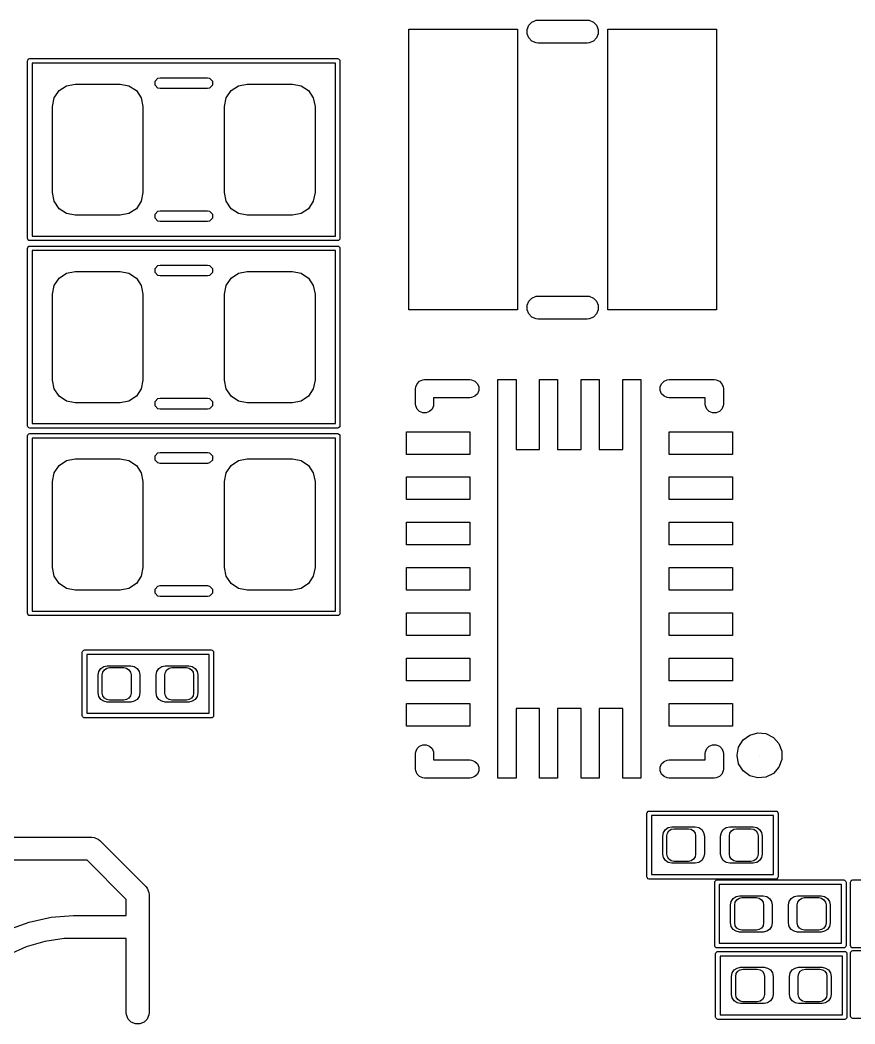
# Model space of a CAD drawing. Extents: x 76 to 193, y -170 to -23.
# Drawn here: x 143.69 to 152.91, y -117.07 to -105.98 of the extents above; entities that cross this region are included whole.
import ezdxf

# ---------------------------------------------------------------- set-up
doc = ezdxf.new("R2010")
doc.units = 0
doc.layers.add('BLACK', color=7, linetype='CONTINUOUS')

msp = doc.modelspace()

# ---------------------------------------------------------------- linework, layer by layer
at = {"layer": 'BLACK', "linetype": 'Continuous'}
for p, q in [((147.9795, -109.18557), (147.9795, -106.08557)), ((147.9795, -106.08557), (149.1795, -106.08557)), ((147.9795, -109.18557), (147.9795, -106.08557)), ((147.9795, -106.08557), (149.1795, -106.08557)), ((149.1795, -106.08557), (149.1795, -109.18557)), ((149.1795, -106.08557), (149.1795, -109.18557)), ((149.28594, -106.086794), (149.304903, -106.041013)), ((149.28594, -106.136346), (149.28594, -106.086794)), ((149.304903, -106.041013), (149.339943, -106.005973)), ((149.339943, -106.005973), (149.385724, -105.98701)), ((149.385724, -105.98701), (149.4105, -105.98457)), ((149.4105, -105.98457), (149.9485, -105.98457)), ((149.9485, -105.98457), (149.973276, -105.98701)), ((149.973276, -105.98701), (150.019057, -106.005973)), ((150.019057, -106.005973), (150.054097, -106.041013)), ((150.054097, -106.041013), (150.07306, -106.086794)), ((150.07306, -106.086794), (150.07306, -106.136346)), ((150.1795, -109.18557), (150.1795, -106.08557)), ((150.1795, -106.08557), (151.3795, -106.08557)), ((150.1795, -109.18557), (150.1795, -106.08557)), ((150.1795, -106.08557), (151.3795, -106.08557)), ((151.3795, -106.08557), (151.3795, -109.18557)), ((151.3795, -106.08557), (151.3795, -109.18557)), ((149.304903, -106.182127), (149.28594, -106.136346)), ((149.339943, -106.217167), (149.304903, -106.182127)), ((150.054097, -106.182127), (150.019057, -106.217167)), ((150.07306, -106.136346), (150.054097, -106.182127)), ((149.385724, -106.23613), (149.339943, -106.217167)), ((149.4105, -106.23857), (149.385724, -106.23613)), ((149.9485, -106.23857), (149.4105, -106.23857)), ((149.973276, -106.23613), (149.9485, -106.23857)), ((150.019057, -106.217167), (149.973276, -106.23613)), ((143.7695, -106.43557), (143.771403, -106.426003)), ((143.771403, -106.426003), (143.784933, -106.412473)), ((143.784933, -106.412473), (143.7945, -106.41057)), ((143.7945, -106.41057), (147.1945, -106.41057)), ((147.1945, -106.41057), (147.204067, -106.412473)), ((147.204067, -106.412473), (147.217597, -106.426003)), ((147.217597, -106.426003), (147.2195, -106.43557)), ((143.7695, -108.39557), (143.7695, -106.43557)), ((143.8195, -106.46057), (143.8195, -108.37057)), ((147.1695, -106.46057), (143.8195, -106.46057)), ((147.1695, -108.37057), (147.1695, -106.46057)), ((147.2195, -106.43557), (147.2195, -108.39557)), ((145.177815, -106.657609), (145.210287, -106.625137)), ((145.210287, -106.625137), (145.233248, -106.62057)), ((145.233248, -106.62057), (145.755752, -106.62057)), ((145.755752, -106.62057), (145.778713, -106.625137)), ((145.778713, -106.625137), (145.811185, -106.657609)), ((144.117723, -106.763793), (144.198829, -106.7096)), ((144.117723, -106.763793), (144.198829, -106.7096)), ((144.198829, -106.7096), (144.2945, -106.69057)), ((144.198829, -106.7096), (144.2945, -106.69057)), ((144.2945, -106.69057), (144.7945, -106.69057)), ((144.2945, -106.69057), (144.7945, -106.69057)), ((144.7945, -106.69057), (144.890171, -106.7096)), ((144.7945, -106.69057), (144.890171, -106.7096)), ((144.890171, -106.7096), (144.971277, -106.763793)), ((144.890171, -106.7096), (144.971277, -106.763793)), ((145.177815, -106.703531), (145.177815, -106.657609)), ((145.210287, -106.736003), (145.177815, -106.703531)), ((145.233248, -106.74057), (145.210287, -106.736003)), ((145.755752, -106.74057), (145.233248, -106.74057)), ((145.778713, -106.736003), (145.755752, -106.74057)), ((145.811185, -106.703531), (145.778713, -106.736003)), ((145.811185, -106.657609), (145.811185, -106.703531)), ((146.017723, -106.763793), (146.098829, -106.7096)), ((146.017723, -106.763793), (146.098829, -106.7096)), ((146.098829, -106.7096), (146.1945, -106.69057)), ((146.098829, -106.7096), (146.1945, -106.69057)), ((146.1945, -106.69057), (146.6945, -106.69057)), ((146.1945, -106.69057), (146.6945, -106.69057)), ((146.6945, -106.69057), (146.790171, -106.7096)), ((146.6945, -106.69057), (146.790171, -106.7096)), ((146.790171, -106.7096), (146.871277, -106.763793)), ((146.790171, -106.7096), (146.871277, -106.763793)), ((144.0445, -106.94057), (144.06353, -106.844899)), ((144.0445, -106.94057), (144.06353, -106.844899)), ((144.06353, -106.844899), (144.117723, -106.763793)), ((144.06353, -106.844899), (144.117723, -106.763793)), ((144.971277, -106.763793), (145.02547, -106.844899)), ((144.971277, -106.763793), (145.02547, -106.844899)), ((145.02547, -106.844899), (145.0445, -106.94057)), ((145.02547, -106.844899), (145.0445, -106.94057)), ((145.9445, -106.94057), (145.96353, -106.844899)), ((145.9445, -106.94057), (145.96353, -106.844899)), ((145.96353, -106.844899), (146.017723, -106.763793)), ((145.96353, -106.844899), (146.017723, -106.763793)), ((146.871277, -106.763793), (146.92547, -106.844899)), ((146.871277, -106.763793), (146.92547, -106.844899)), ((146.92547, -106.844899), (146.9445, -106.94057)), ((146.92547, -106.844899), (146.9445, -106.94057)), ((144.0445, -107.89057), (144.0445, -106.94057)), ((144.0445, -107.89057), (144.0445, -106.94057)), ((145.0445, -106.94057), (145.0445, -107.89057)), ((145.0445, -106.94057), (145.0445, -107.89057)), ((145.9445, -107.89057), (145.9445, -106.94057)), ((145.9445, -107.89057), (145.9445, -106.94057)), ((146.9445, -106.94057), (146.9445, -107.89057)), ((146.9445, -106.94057), (146.9445, -107.89057)), ((144.06353, -107.986241), (144.0445, -107.89057)), ((144.06353, -107.986241), (144.0445, -107.89057)), ((145.0445, -107.89057), (145.02547, -107.986241)), ((145.0445, -107.89057), (145.02547, -107.986241)), ((145.96353, -107.986241), (145.9445, -107.89057)), ((145.96353, -107.986241), (145.9445, -107.89057)), ((146.9445, -107.89057), (146.92547, -107.986241)), ((146.9445, -107.89057), (146.92547, -107.986241)), ((144.117723, -108.067347), (144.06353, -107.986241)), ((144.117723, -108.067347), (144.06353, -107.986241)), ((144.198829, -108.12154), (144.117723, -108.067347)), ((144.198829, -108.12154), (144.117723, -108.067347)), ((144.971277, -108.067347), (144.890171, -108.12154)), ((144.971277, -108.067347), (144.890171, -108.12154)), ((145.02547, -107.986241), (144.971277, -108.067347)), ((145.02547, -107.986241), (144.971277, -108.067347)), ((146.017723, -108.067347), (145.96353, -107.986241)), ((146.017723, -108.067347), (145.96353, -107.986241)), ((146.098829, -108.12154), (146.017723, -108.067347)), ((146.098829, -108.12154), (146.017723, -108.067347)), ((146.871277, -108.067347), (146.790171, -108.12154)), ((146.871277, -108.067347), (146.790171, -108.12154)), ((146.92547, -107.986241), (146.871277, -108.067347)), ((146.92547, -107.986241), (146.871277, -108.067347)), ((144.2945, -108.14057), (144.198829, -108.12154)), ((144.2945, -108.14057), (144.198829, -108.12154)), ((144.7945, -108.14057), (144.2945, -108.14057)), ((144.7945, -108.14057), (144.2945, -108.14057)), ((144.890171, -108.12154), (144.7945, -108.14057)), ((144.890171, -108.12154), (144.7945, -108.14057)), ((145.177815, -108.127609), (145.210287, -108.095137)), ((145.177815, -108.173531), (145.177815, -108.127609)), ((145.210287, -108.206003), (145.177815, -108.173531)), ((145.210287, -108.095137), (145.233248, -108.09057)), ((145.233248, -108.09057), (145.755752, -108.09057)), ((145.755752, -108.09057), (145.778713, -108.095137)), ((145.778713, -108.095137), (145.811185, -108.127609)), ((145.811185, -108.173531), (145.778713, -108.206003)), ((145.811185, -108.127609), (145.811185, -108.173531)), ((146.1945, -108.14057), (146.098829, -108.12154)), ((146.1945, -108.14057), (146.098829, -108.12154)), ((146.6945, -108.14057), (146.1945, -108.14057)), ((146.6945, -108.14057), (146.1945, -108.14057)), ((146.790171, -108.12154), (146.6945, -108.14057)), ((146.790171, -108.12154), (146.6945, -108.14057)), ((145.233248, -108.21057), (145.210287, -108.206003)), ((145.755752, -108.21057), (145.233248, -108.21057)), ((145.778713, -108.206003), (145.755752, -108.21057)), ((143.771403, -108.405137), (143.7695, -108.39557)), ((143.784933, -108.418667), (143.771403, -108.405137)), ((143.7945, -108.42057), (143.784933, -108.418667)), ((147.1945, -108.42057), (143.7945, -108.42057)), ((143.8195, -108.37057), (147.1695, -108.37057)), ((147.204067, -108.418667), (147.1945, -108.42057)), ((147.217597, -108.405137), (147.204067, -108.418667)), ((147.2195, -108.39557), (147.217597, -108.405137)), ((143.7695, -108.50557), (143.771403, -108.496003)), ((143.7695, -110.46557), (143.7695, -108.50557)), ((143.771403, -108.496003), (143.784933, -108.482473)), ((143.784933, -108.482473), (143.7945, -108.48057)), ((143.7945, -108.48057), (147.1945, -108.48057)), ((143.8195, -108.53057), (143.8195, -110.44057)), ((147.1695, -108.53057), (143.8195, -108.53057)), ((147.1695, -110.44057), (147.1695, -108.53057)), ((147.1945, -108.48057), (147.204067, -108.482473)), ((147.204067, -108.482473), (147.217597, -108.496003)), ((147.217597, -108.496003), (147.2195, -108.50557)), ((147.2195, -108.50557), (147.2195, -110.46557)), ((145.177815, -108.727609), (145.210287, -108.695137)), ((145.177815, -108.773531), (145.177815, -108.727609)), ((145.210287, -108.695137), (145.233248, -108.69057)), ((145.233248, -108.69057), (145.755752, -108.69057)), ((145.755752, -108.69057), (145.778713, -108.695137)), ((145.778713, -108.695137), (145.811185, -108.727609)), ((145.811185, -108.727609), (145.811185, -108.773531)), ((144.06353, -108.914899), (144.117723, -108.833793)), ((144.06353, -108.914899), (144.117723, -108.833793)), ((144.117723, -108.833793), (144.198829, -108.7796)), ((144.117723, -108.833793), (144.198829, -108.7796)), ((144.198829, -108.7796), (144.2945, -108.76057)), ((144.198829, -108.7796), (144.2945, -108.76057)), ((144.2945, -108.76057), (144.7945, -108.76057)), ((144.2945, -108.76057), (144.7945, -108.76057)), ((144.7945, -108.76057), (144.890171, -108.7796)), ((144.7945, -108.76057), (144.890171, -108.7796)), ((144.890171, -108.7796), (144.971277, -108.833793)), ((144.890171, -108.7796), (144.971277, -108.833793)), ((144.971277, -108.833793), (145.02547, -108.914899)), ((144.971277, -108.833793), (145.02547, -108.914899)), ((145.210287, -108.806003), (145.177815, -108.773531)), ((145.233248, -108.81057), (145.210287, -108.806003)), ((145.755752, -108.81057), (145.233248, -108.81057)), ((145.778713, -108.806003), (145.755752, -108.81057)), ((145.811185, -108.773531), (145.778713, -108.806003)), ((145.96353, -108.914899), (146.017723, -108.833793)), ((145.96353, -108.914899), (146.017723, -108.833793)), ((146.017723, -108.833793), (146.098829, -108.7796)), ((146.017723, -108.833793), (146.098829, -108.7796)), ((146.098829, -108.7796), (146.1945, -108.76057)), ((146.098829, -108.7796), (146.1945, -108.76057)), ((146.1945, -108.76057), (146.6945, -108.76057)), ((146.1945, -108.76057), (146.6945, -108.76057)), ((146.6945, -108.76057), (146.790171, -108.7796)), ((146.6945, -108.76057), (146.790171, -108.7796)), ((146.790171, -108.7796), (146.871277, -108.833793)), ((146.790171, -108.7796), (146.871277, -108.833793)), ((146.871277, -108.833793), (146.92547, -108.914899)), ((146.871277, -108.833793), (146.92547, -108.914899)), ((144.0445, -109.01057), (144.06353, -108.914899)), ((144.0445, -109.01057), (144.06353, -108.914899)), ((145.02547, -108.914899), (145.0445, -109.01057)), ((145.02547, -108.914899), (145.0445, -109.01057)), ((145.9445, -109.01057), (145.96353, -108.914899)), ((145.9445, -109.01057), (145.96353, -108.914899)), ((146.92547, -108.914899), (146.9445, -109.01057)), ((146.92547, -108.914899), (146.9445, -109.01057)), ((144.0445, -109.96057), (144.0445, -109.01057)), ((144.0445, -109.96057), (144.0445, -109.01057)), ((145.0445, -109.01057), (145.0445, -109.96057)), ((145.0445, -109.01057), (145.0445, -109.96057)), ((145.9445, -109.96057), (145.9445, -109.01057)), ((145.9445, -109.96057), (145.9445, -109.01057)), ((146.9445, -109.01057), (146.9445, -109.96057)), ((146.9445, -109.01057), (146.9445, -109.96057)), ((149.304903, -109.089013), (149.339943, -109.053973)), ((149.339943, -109.053973), (149.385724, -109.03501)), ((149.385724, -109.03501), (149.4105, -109.03257)), ((149.4105, -109.03257), (149.9485, -109.03257)), ((149.9485, -109.03257), (149.973276, -109.03501)), ((149.973276, -109.03501), (150.019057, -109.053973)), ((150.019057, -109.053973), (150.054097, -109.089013)), ((149.1795, -109.18557), (147.9795, -109.18557)), ((149.1795, -109.18557), (147.9795, -109.18557)), ((149.28594, -109.134794), (149.304903, -109.089013)), ((149.28594, -109.184346), (149.28594, -109.134794)), ((149.304903, -109.230127), (149.28594, -109.184346)), ((150.054097, -109.089013), (150.07306, -109.134794)), ((150.07306, -109.184346), (150.054097, -109.230127)), ((150.07306, -109.134794), (150.07306, -109.184346)), ((151.3795, -109.18557), (150.1795, -109.18557)), ((151.3795, -109.18557), (150.1795, -109.18557)), ((149.339943, -109.265167), (149.304903, -109.230127)), ((149.385724, -109.28413), (149.339943, -109.265167)), ((149.4105, -109.28657), (149.385724, -109.28413)), ((149.9485, -109.28657), (149.4105, -109.28657)), ((149.973276, -109.28413), (149.9485, -109.28657)), ((150.019057, -109.265167), (149.973276, -109.28413)), ((150.054097, -109.230127), (150.019057, -109.265167)), ((144.06353, -110.056241), (144.0445, -109.96057)), ((144.06353, -110.056241), (144.0445, -109.96057)), ((145.0445, -109.96057), (145.02547, -110.056241)), ((145.0445, -109.96057), (145.02547, -110.056241)), ((145.96353, -110.056241), (145.9445, -109.96057)), ((145.96353, -110.056241), (145.9445, -109.96057)), ((146.9445, -109.96057), (146.92547, -110.056241)), ((146.9445, -109.96057), (146.92547, -110.056241)), ((148.071353, -110.000013), (148.098943, -109.972423)), ((148.098943, -109.972423), (148.134991, -109.957491)), ((148.134991, -109.957491), (148.1545, -109.95557)), ((148.1545, -109.95557), (148.6545, -109.95557)), ((148.6545, -109.95557), (148.674009, -109.957491)), ((148.674009, -109.957491), (148.710057, -109.972423)), ((148.710057, -109.972423), (148.737647, -110.000013)), ((148.9645, -114.35557), (148.9645, -109.95557)), ((148.9645, -109.95557), (149.1645, -109.95557)), ((148.9645, -114.35557), (148.9645, -109.95557)), ((148.9645, -109.95557), (149.1645, -109.95557)), ((149.1645, -109.95557), (149.1645, -110.72557)), ((149.1645, -109.95557), (149.1645, -110.72557)), ((149.4245, -110.72557), (149.4245, -109.95557)), ((149.4245, -109.95557), (149.6245, -109.95557)), ((149.4245, -110.72557), (149.4245, -109.95557)), ((149.4245, -109.95557), (149.6245, -109.95557)), ((149.6245, -109.95557), (149.6245, -110.72557)), ((149.6245, -109.95557), (149.6245, -110.72557)), ((149.8845, -110.72557), (149.8845, -109.95557)), ((149.8845, -109.95557), (150.0845, -109.95557)), ((149.8845, -110.72557), (149.8845, -109.95557)), ((149.8845, -109.95557), (150.0845, -109.95557)), ((150.0845, -109.95557), (150.0845, -110.72557)), ((150.0845, -109.95557), (150.0845, -110.72557)), ((150.3445, -110.72557), (150.3445, -109.95557)), ((150.3445, -109.95557), (150.5445, -109.95557)), ((150.3445, -110.72557), (150.3445, -109.95557)), ((150.3445, -109.95557), (150.5445, -109.95557)), ((150.5445, -109.95557), (150.5445, -114.35557)), ((150.5445, -109.95557), (150.5445, -114.35557)), ((150.771353, -110.000013), (150.798943, -109.972423)), ((150.798943, -109.972423), (150.834991, -109.957491)), ((150.834991, -109.957491), (150.8545, -109.95557)), ((150.8545, -109.95557), (151.3545, -109.95557)), ((151.3545, -109.95557), (151.374009, -109.957491)), ((151.374009, -109.957491), (151.410057, -109.972423)), ((151.410057, -109.972423), (151.437647, -110.000013)), ((144.117723, -110.137347), (144.06353, -110.056241)), ((144.117723, -110.137347), (144.06353, -110.056241)), ((145.02547, -110.056241), (144.971277, -110.137347)), ((145.02547, -110.056241), (144.971277, -110.137347)), ((146.017723, -110.137347), (145.96353, -110.056241)), ((146.017723, -110.137347), (145.96353, -110.056241)), ((146.92547, -110.056241), (146.871277, -110.137347)), ((146.92547, -110.056241), (146.871277, -110.137347)), ((148.0545, -110.05557), (148.056421, -110.036061)), ((148.0545, -110.22557), (148.0545, -110.05557)), ((148.056421, -110.036061), (148.071353, -110.000013)), ((148.737647, -110.000013), (148.752579, -110.036061)), ((148.752579, -110.075079), (148.737647, -110.111127)), ((148.752579, -110.036061), (148.752579, -110.075079)), ((150.756421, -110.036061), (150.771353, -110.000013)), ((150.756421, -110.075079), (150.756421, -110.036061)), ((150.771353, -110.111127), (150.756421, -110.075079)), ((151.437647, -110.000013), (151.452579, -110.036061)), ((151.452579, -110.036061), (151.4545, -110.05557)), ((151.4545, -110.05557), (151.4545, -110.22557)), ((144.198829, -110.19154), (144.117723, -110.137347)), ((144.198829, -110.19154), (144.117723, -110.137347)), ((144.2945, -110.21057), (144.198829, -110.19154)), ((144.2945, -110.21057), (144.198829, -110.19154)), ((144.890171, -110.19154), (144.7945, -110.21057)), ((144.890171, -110.19154), (144.7945, -110.21057)), ((144.971277, -110.137347), (144.890171, -110.19154)), ((144.971277, -110.137347), (144.890171, -110.19154)), ((145.177815, -110.197609), (145.210287, -110.165137)), ((145.210287, -110.165137), (145.233248, -110.16057)), ((145.233248, -110.16057), (145.755752, -110.16057)), ((145.755752, -110.16057), (145.778713, -110.165137)), ((145.778713, -110.165137), (145.811185, -110.197609)), ((146.098829, -110.19154), (146.017723, -110.137347)), ((146.098829, -110.19154), (146.017723, -110.137347)), ((146.1945, -110.21057), (146.098829, -110.19154)), ((146.1945, -110.21057), (146.098829, -110.19154)), ((146.790171, -110.19154), (146.6945, -110.21057)), ((146.790171, -110.19154), (146.6945, -110.21057)), ((146.871277, -110.137347), (146.790171, -110.19154)), ((146.871277, -110.137347), (146.790171, -110.19154)), ((148.6545, -110.15557), (148.2545, -110.15557)), ((148.2545, -110.15557), (148.2545, -110.22557)), ((148.674009, -110.153649), (148.6545, -110.15557)), ((148.710057, -110.138717), (148.674009, -110.153649)), ((148.737647, -110.111127), (148.710057, -110.138717)), ((150.798943, -110.138717), (150.771353, -110.111127)), ((150.834991, -110.153649), (150.798943, -110.138717)), ((150.8545, -110.15557), (150.834991, -110.153649)), ((151.2545, -110.15557), (150.8545, -110.15557)), ((151.2545, -110.22557), (151.2545, -110.15557)), ((144.7945, -110.21057), (144.2945, -110.21057)), ((144.7945, -110.21057), (144.2945, -110.21057)), ((145.177815, -110.243531), (145.177815, -110.197609)), ((145.210287, -110.276003), (145.177815, -110.243531)), ((145.233248, -110.28057), (145.210287, -110.276003)), ((145.755752, -110.28057), (145.233248, -110.28057)), ((145.778713, -110.276003), (145.755752, -110.28057)), ((145.811185, -110.243531), (145.778713, -110.276003)), ((145.811185, -110.197609), (145.811185, -110.243531)), ((146.6945, -110.21057), (146.1945, -110.21057)), ((146.6945, -110.21057), (146.1945, -110.21057)), ((148.056421, -110.245079), (148.0545, -110.22557)), ((148.071353, -110.281127), (148.056421, -110.245079)), ((148.098943, -110.308717), (148.071353, -110.281127)), ((148.237647, -110.281127), (148.210057, -110.308717)), ((148.252579, -110.245079), (148.237647, -110.281127)), ((148.2545, -110.22557), (148.252579, -110.245079)), ((151.256421, -110.245079), (151.2545, -110.22557)), ((151.271353, -110.281127), (151.256421, -110.245079)), ((151.298943, -110.308717), (151.271353, -110.281127)), ((151.437647, -110.281127), (151.410057, -110.308717)), ((151.452579, -110.245079), (151.437647, -110.281127)), ((151.4545, -110.22557), (151.452579, -110.245079)), ((148.134991, -110.323649), (148.098943, -110.308717)), ((148.174009, -110.323649), (148.134991, -110.323649)), ((148.210057, -110.308717), (148.174009, -110.323649)), ((151.334991, -110.323649), (151.298943, -110.308717)), ((151.374009, -110.323649), (151.334991, -110.323649)), ((151.410057, -110.308717), (151.374009, -110.323649)), ((143.771403, -110.475137), (143.7695, -110.46557)), ((143.784933, -110.488667), (143.771403, -110.475137)), ((143.7945, -110.49057), (143.784933, -110.488667)), ((147.1945, -110.49057), (143.7945, -110.49057)), ((143.8195, -110.44057), (147.1695, -110.44057)), ((147.204067, -110.488667), (147.1945, -110.49057)), ((147.217597, -110.475137), (147.204067, -110.488667)), ((147.2195, -110.46557), (147.217597, -110.475137)), ((143.7695, -110.57557), (143.771403, -110.566003)), ((143.7695, -112.53557), (143.7695, -110.57557)), ((143.771403, -110.566003), (143.784933, -110.552473)), ((143.784933, -110.552473), (143.7945, -110.55057)), ((143.7945, -110.55057), (147.1945, -110.55057)), ((143.8195, -110.60057), (143.8195, -112.51057)), ((147.1695, -110.60057), (143.8195, -110.60057)), ((147.1695, -112.51057), (147.1695, -110.60057)), ((147.1945, -110.55057), (147.204067, -110.552473)), ((147.204067, -110.552473), (147.217597, -110.566003)), ((147.217597, -110.566003), (147.2195, -110.57557)), ((147.2195, -110.57557), (147.2195, -112.53557)), ((147.9545, -110.78057), (147.9545, -110.53057)), ((147.9545, -110.53057), (148.6545, -110.53057)), ((147.9545, -110.78057), (147.9545, -110.53057)), ((147.9545, -110.53057), (148.6545, -110.53057)), ((148.6545, -110.53057), (148.6545, -110.78057)), ((148.6545, -110.53057), (148.6545, -110.78057)), ((150.8545, -110.78057), (150.8545, -110.53057)), ((150.8545, -110.53057), (151.5545, -110.53057)), ((150.8545, -110.78057), (150.8545, -110.53057)), ((150.8545, -110.53057), (151.5545, -110.53057)), ((151.5545, -110.53057), (151.5545, -110.78057)), ((151.5545, -110.53057), (151.5545, -110.78057)), ((149.1645, -110.72557), (149.4245, -110.72557)), ((149.1645, -110.72557), (149.4245, -110.72557)), ((149.6245, -110.72557), (149.8845, -110.72557)), ((149.6245, -110.72557), (149.8845, -110.72557)), ((150.0845, -110.72557), (150.3445, -110.72557)), ((150.0845, -110.72557), (150.3445, -110.72557)), ((144.117723, -110.903793), (144.198829, -110.8496)), ((144.117723, -110.903793), (144.198829, -110.8496)), ((144.198829, -110.8496), (144.2945, -110.83057)), ((144.198829, -110.8496), (144.2945, -110.83057)), ((144.2945, -110.83057), (144.7945, -110.83057)), ((144.2945, -110.83057), (144.7945, -110.83057)), ((144.7945, -110.83057), (144.890171, -110.8496)), ((144.7945, -110.83057), (144.890171, -110.8496)), ((144.890171, -110.8496), (144.971277, -110.903793)), ((144.890171, -110.8496), (144.971277, -110.903793)), ((145.177815, -110.797609), (145.210287, -110.765137)), ((145.177815, -110.843531), (145.177815, -110.797609)), ((145.210287, -110.876003), (145.177815, -110.843531)), ((145.210287, -110.765137), (145.233248, -110.76057)), ((145.233248, -110.76057), (145.755752, -110.76057)), ((145.755752, -110.76057), (145.778713, -110.765137)), ((145.778713, -110.765137), (145.811185, -110.797609)), ((145.811185, -110.843531), (145.778713, -110.876003)), ((145.811185, -110.797609), (145.811185, -110.843531)), ((146.017723, -110.903793), (146.098829, -110.8496)), ((146.017723, -110.903793), (146.098829, -110.8496)), ((146.098829, -110.8496), (146.1945, -110.83057)), ((146.098829, -110.8496), (146.1945, -110.83057)), ((146.1945, -110.83057), (146.6945, -110.83057)), ((146.1945, -110.83057), (146.6945, -110.83057)), ((146.6945, -110.83057), (146.790171, -110.8496)), ((146.6945, -110.83057), (146.790171, -110.8496)), ((146.790171, -110.8496), (146.871277, -110.903793)), ((146.790171, -110.8496), (146.871277, -110.903793)), ((148.6545, -110.78057), (147.9545, -110.78057)), ((148.6545, -110.78057), (147.9545, -110.78057)), ((151.5545, -110.78057), (150.8545, -110.78057)), ((151.5545, -110.78057), (150.8545, -110.78057)), ((144.06353, -110.984899), (144.117723, -110.903793)), ((144.06353, -110.984899), (144.117723, -110.903793)), ((144.971277, -110.903793), (145.02547, -110.984899)), ((144.971277, -110.903793), (145.02547, -110.984899)), ((145.233248, -110.88057), (145.210287, -110.876003)), ((145.755752, -110.88057), (145.233248, -110.88057)), ((145.778713, -110.876003), (145.755752, -110.88057)), ((145.96353, -110.984899), (146.017723, -110.903793)), ((145.96353, -110.984899), (146.017723, -110.903793)), ((146.871277, -110.903793), (146.92547, -110.984899)), ((146.871277, -110.903793), (146.92547, -110.984899)), ((144.0445, -111.08057), (144.06353, -110.984899)), ((144.0445, -111.08057), (144.06353, -110.984899)), ((144.0445, -112.03057), (144.0445, -111.08057)), ((144.0445, -112.03057), (144.0445, -111.08057)), ((145.02547, -110.984899), (145.0445, -111.08057)), ((145.02547, -110.984899), (145.0445, -111.08057)), ((145.0445, -111.08057), (145.0445, -112.03057)), ((145.0445, -111.08057), (145.0445, -112.03057)), ((145.9445, -111.08057), (145.96353, -110.984899)), ((145.9445, -111.08057), (145.96353, -110.984899)), ((145.9445, -112.03057), (145.9445, -111.08057)), ((145.9445, -112.03057), (145.9445, -111.08057)), ((146.92547, -110.984899), (146.9445, -111.08057)), ((146.92547, -110.984899), (146.9445, -111.08057)), ((146.9445, -111.08057), (146.9445, -112.03057)), ((146.9445, -111.08057), (146.9445, -112.03057)), ((147.9545, -111.28057), (147.9545, -111.03057)), ((147.9545, -111.03057), (148.6545, -111.03057)), ((147.9545, -111.28057), (147.9545, -111.03057)), ((147.9545, -111.03057), (148.6545, -111.03057)), ((148.6545, -111.03057), (148.6545, -111.28057)), ((148.6545, -111.03057), (148.6545, -111.28057)), ((150.8545, -111.28057), (150.8545, -111.03057)), ((150.8545, -111.03057), (151.5545, -111.03057)), ((150.8545, -111.28057), (150.8545, -111.03057)), ((150.8545, -111.03057), (151.5545, -111.03057)), ((151.5545, -111.03057), (151.5545, -111.28057)), ((151.5545, -111.03057), (151.5545, -111.28057)), ((148.6545, -111.28057), (147.9545, -111.28057)), ((148.6545, -111.28057), (147.9545, -111.28057)), ((151.5545, -111.28057), (150.8545, -111.28057)), ((151.5545, -111.28057), (150.8545, -111.28057)), ((147.9545, -111.78057), (147.9545, -111.53057)), ((147.9545, -111.53057), (148.6545, -111.53057)), ((147.9545, -111.78057), (147.9545, -111.53057)), ((147.9545, -111.53057), (148.6545, -111.53057)), ((148.6545, -111.53057), (148.6545, -111.78057)), ((148.6545, -111.53057), (148.6545, -111.78057)), ((150.8545, -111.78057), (150.8545, -111.53057)), ((150.8545, -111.53057), (151.5545, -111.53057)), ((150.8545, -111.78057), (150.8545, -111.53057)), ((150.8545, -111.53057), (151.5545, -111.53057)), ((151.5545, -111.53057), (151.5545, -111.78057)), ((151.5545, -111.53057), (151.5545, -111.78057)), ((148.6545, -111.78057), (147.9545, -111.78057)), ((148.6545, -111.78057), (147.9545, -111.78057)), ((151.5545, -111.78057), (150.8545, -111.78057)), ((151.5545, -111.78057), (150.8545, -111.78057)), ((144.06353, -112.126241), (144.0445, -112.03057)), ((144.06353, -112.126241), (144.0445, -112.03057)), ((145.0445, -112.03057), (145.02547, -112.126241)), ((145.0445, -112.03057), (145.02547, -112.126241)), ((145.96353, -112.126241), (145.9445, -112.03057)), ((145.96353, -112.126241), (145.9445, -112.03057)), ((146.9445, -112.03057), (146.92547, -112.126241)), ((146.9445, -112.03057), (146.92547, -112.126241)), ((147.9545, -112.28057), (147.9545, -112.03057)), ((147.9545, -112.03057), (148.6545, -112.03057)), ((147.9545, -112.28057), (147.9545, -112.03057)), ((147.9545, -112.03057), (148.6545, -112.03057)), ((148.6545, -112.03057), (148.6545, -112.28057)), ((148.6545, -112.03057), (148.6545, -112.28057)), ((150.8545, -112.28057), (150.8545, -112.03057)), ((150.8545, -112.03057), (151.5545, -112.03057)), ((150.8545, -112.28057), (150.8545, -112.03057)), ((150.8545, -112.03057), (151.5545, -112.03057)), ((151.5545, -112.03057), (151.5545, -112.28057)), ((151.5545, -112.03057), (151.5545, -112.28057)), ((144.117723, -112.207347), (144.06353, -112.126241)), ((144.117723, -112.207347), (144.06353, -112.126241)), ((145.02547, -112.126241), (144.971277, -112.207347)), ((145.02547, -112.126241), (144.971277, -112.207347)), ((146.017723, -112.207347), (145.96353, -112.126241)), ((146.017723, -112.207347), (145.96353, -112.126241)), ((146.92547, -112.126241), (146.871277, -112.207347)), ((146.92547, -112.126241), (146.871277, -112.207347)), ((144.198829, -112.26154), (144.117723, -112.207347)), ((144.198829, -112.26154), (144.117723, -112.207347)), ((144.2945, -112.28057), (144.198829, -112.26154)), ((144.2945, -112.28057), (144.198829, -112.26154)), ((144.7945, -112.28057), (144.2945, -112.28057)), ((144.7945, -112.28057), (144.2945, -112.28057)), ((144.890171, -112.26154), (144.7945, -112.28057)), ((144.890171, -112.26154), (144.7945, -112.28057)), ((144.971277, -112.207347), (144.890171, -112.26154)), ((144.971277, -112.207347), (144.890171, -112.26154)), ((145.177815, -112.267609), (145.210287, -112.235137)), ((145.177815, -112.313531), (145.177815, -112.267609)), ((145.210287, -112.235137), (145.233248, -112.23057)), ((145.233248, -112.23057), (145.755752, -112.23057)), ((145.755752, -112.23057), (145.778713, -112.235137)), ((145.778713, -112.235137), (145.811185, -112.267609)), ((145.811185, -112.267609), (145.811185, -112.313531)), ((146.098829, -112.26154), (146.017723, -112.207347)), ((146.098829, -112.26154), (146.017723, -112.207347)), ((146.1945, -112.28057), (146.098829, -112.26154)), ((146.1945, -112.28057), (146.098829, -112.26154)), ((146.6945, -112.28057), (146.1945, -112.28057)), ((146.6945, -112.28057), (146.1945, -112.28057)), ((146.790171, -112.26154), (146.6945, -112.28057)), ((146.790171, -112.26154), (146.6945, -112.28057)), ((146.871277, -112.207347), (146.790171, -112.26154)), ((146.871277, -112.207347), (146.790171, -112.26154)), ((148.6545, -112.28057), (147.9545, -112.28057)), ((148.6545, -112.28057), (147.9545, -112.28057)), ((151.5545, -112.28057), (150.8545, -112.28057)), ((151.5545, -112.28057), (150.8545, -112.28057)), ((145.210287, -112.346003), (145.177815, -112.313531)), ((145.233248, -112.35057), (145.210287, -112.346003)), ((145.755752, -112.35057), (145.233248, -112.35057)), ((145.778713, -112.346003), (145.755752, -112.35057)), ((145.811185, -112.313531), (145.778713, -112.346003)), ((143.8195, -112.51057), (147.1695, -112.51057)), ((143.771403, -112.545137), (143.7695, -112.53557)), ((143.784933, -112.558667), (143.771403, -112.545137)), ((143.7945, -112.56057), (143.784933, -112.558667)), ((147.1945, -112.56057), (143.7945, -112.56057)), ((147.204067, -112.558667), (147.1945, -112.56057)), ((147.217597, -112.545137), (147.204067, -112.558667)), ((147.2195, -112.53557), (147.217597, -112.545137)), ((147.9545, -112.78057), (147.9545, -112.53057)), ((147.9545, -112.53057), (148.6545, -112.53057)), ((147.9545, -112.78057), (147.9545, -112.53057)), ((147.9545, -112.53057), (148.6545, -112.53057)), ((148.6545, -112.53057), (148.6545, -112.78057)), ((148.6545, -112.53057), (148.6545, -112.78057)), ((150.8545, -112.78057), (150.8545, -112.53057)), ((150.8545, -112.53057), (151.5545, -112.53057)), ((150.8545, -112.78057), (150.8545, -112.53057)), ((150.8545, -112.53057), (151.5545, -112.53057)), ((151.5545, -112.53057), (151.5545, -112.78057)), ((151.5545, -112.53057), (151.5545, -112.78057)), ((148.6545, -112.78057), (147.9545, -112.78057)), ((148.6545, -112.78057), (147.9545, -112.78057)), ((151.5545, -112.78057), (150.8545, -112.78057)), ((151.5545, -112.78057), (150.8545, -112.78057)), ((144.3745, -112.96557), (144.376403, -112.956003)), ((144.3745, -113.66557), (144.3745, -112.96557)), ((144.376403, -112.956003), (144.389933, -112.942473)), ((144.389933, -112.942473), (144.3995, -112.94057)), ((144.3995, -112.94057), (145.7995, -112.94057)), ((145.7995, -112.94057), (145.809067, -112.942473)), ((145.809067, -112.942473), (145.822597, -112.956003)), ((145.822597, -112.956003), (145.8245, -112.96557)), ((145.8245, -112.96557), (145.8245, -113.66557)), ((144.4245, -112.99057), (144.4245, -113.64057)), ((145.7745, -112.99057), (144.4245, -112.99057)), ((145.7745, -113.64057), (145.7745, -112.99057)), ((147.9545, -113.28057), (147.9545, -113.03057)), ((147.9545, -113.03057), (148.6545, -113.03057)), ((147.9545, -113.28057), (147.9545, -113.03057)), ((147.9545, -113.03057), (148.6545, -113.03057)), ((148.6545, -113.03057), (148.6545, -113.28057)), ((148.6545, -113.03057), (148.6545, -113.28057)), ((150.8545, -113.28057), (150.8545, -113.03057)), ((150.8545, -113.03057), (151.5545, -113.03057)), ((150.8545, -113.28057), (150.8545, -113.03057)), ((150.8545, -113.03057), (151.5545, -113.03057)), ((151.5545, -113.03057), (151.5545, -113.28057)), ((151.5545, -113.03057), (151.5545, -113.28057)), ((144.5495, -113.21557), (144.557112, -113.177302)), ((144.557112, -113.177302), (144.578789, -113.144859)), ((144.578789, -113.144859), (144.611232, -113.123182)), ((144.5955, -113.21507), (144.601552, -113.184647)), ((144.601552, -113.184647), (144.618785, -113.158855)), ((144.611232, -113.123182), (144.6495, -113.11557)), ((144.618785, -113.158855), (144.644577, -113.141622)), ((144.644577, -113.141622), (144.675, -113.13557)), ((144.6495, -113.11557), (144.9095, -113.11557)), ((144.675, -113.13557), (144.834, -113.13557)), ((144.834, -113.13557), (144.864423, -113.141622)), ((144.864423, -113.141622), (144.890215, -113.158855)), ((144.890215, -113.158855), (144.907448, -113.184647)), ((144.907448, -113.184647), (144.9135, -113.21507)), ((144.9095, -113.11557), (144.947768, -113.123182)), ((144.947768, -113.123182), (144.980211, -113.144859)), ((144.980211, -113.144859), (145.001888, -113.177302)), ((145.001888, -113.177302), (145.0095, -113.21557)), ((145.1895, -113.21557), (145.197112, -113.177302)), ((145.197112, -113.177302), (145.218789, -113.144859)), ((145.218789, -113.144859), (145.251232, -113.123182)), ((145.251232, -113.123182), (145.2895, -113.11557)), ((145.2855, -113.21507), (145.291552, -113.184647)), ((145.2895, -113.11557), (145.5495, -113.11557)), ((145.291552, -113.184647), (145.308785, -113.158855)), ((145.308785, -113.158855), (145.334577, -113.141622)), ((145.334577, -113.141622), (145.365, -113.13557)), ((145.365, -113.13557), (145.524, -113.13557)), ((145.524, -113.13557), (145.554423, -113.141622)), ((145.5495, -113.11557), (145.587768, -113.123182)), ((145.554423, -113.141622), (145.580215, -113.158855)), ((145.580215, -113.158855), (145.597448, -113.184647)), ((145.587768, -113.123182), (145.620211, -113.144859)), ((145.597448, -113.184647), (145.6035, -113.21507)), ((145.620211, -113.144859), (145.641888, -113.177302)), ((145.641888, -113.177302), (145.6495, -113.21557)), ((144.5495, -113.41557), (144.5495, -113.21557)), ((144.5955, -113.41607), (144.5955, -113.21507)), ((144.9135, -113.21507), (144.9135, -113.41607)), ((145.0095, -113.21557), (145.0095, -113.41557)), ((145.1895, -113.41557), (145.1895, -113.21557)), ((145.2855, -113.41607), (145.2855, -113.21507)), ((145.6035, -113.21507), (145.6035, -113.41607)), ((145.6495, -113.21557), (145.6495, -113.41557)), ((148.6545, -113.28057), (147.9545, -113.28057)), ((148.6545, -113.28057), (147.9545, -113.28057)), ((151.5545, -113.28057), (150.8545, -113.28057)), ((151.5545, -113.28057), (150.8545, -113.28057)), ((144.557112, -113.453838), (144.5495, -113.41557)), ((144.578789, -113.486281), (144.557112, -113.453838)), ((144.611232, -113.507958), (144.578789, -113.486281)), ((144.601552, -113.446493), (144.5955, -113.41607)), ((144.618785, -113.472285), (144.601552, -113.446493)), ((144.6495, -113.51557), (144.611232, -113.507958)), ((144.644577, -113.489518), (144.618785, -113.472285)), ((144.675, -113.49557), (144.644577, -113.489518)), ((144.9095, -113.51557), (144.6495, -113.51557)), ((144.834, -113.49557), (144.675, -113.49557)), ((144.864423, -113.489518), (144.834, -113.49557)), ((144.890215, -113.472285), (144.864423, -113.489518)), ((144.907448, -113.446493), (144.890215, -113.472285)), ((144.9135, -113.41607), (144.907448, -113.446493)), ((144.947768, -113.507958), (144.9095, -113.51557)), ((144.980211, -113.486281), (144.947768, -113.507958)), ((145.001888, -113.453838), (144.980211, -113.486281)), ((145.0095, -113.41557), (145.001888, -113.453838)), ((145.197112, -113.453838), (145.1895, -113.41557)), ((145.218789, -113.486281), (145.197112, -113.453838)), ((145.251232, -113.507958), (145.218789, -113.486281)), ((145.2895, -113.51557), (145.251232, -113.507958)), ((145.291552, -113.446493), (145.2855, -113.41607)), ((145.5495, -113.51557), (145.2895, -113.51557)), ((145.308785, -113.472285), (145.291552, -113.446493)), ((145.334577, -113.489518), (145.308785, -113.472285)), ((145.365, -113.49557), (145.334577, -113.489518)), ((145.524, -113.49557), (145.365, -113.49557)), ((145.554423, -113.489518), (145.524, -113.49557)), ((145.587768, -113.507958), (145.5495, -113.51557)), ((145.580215, -113.472285), (145.554423, -113.489518)), ((145.597448, -113.446493), (145.580215, -113.472285)), ((145.620211, -113.486281), (145.587768, -113.507958)), ((145.6035, -113.41607), (145.597448, -113.446493)), ((145.641888, -113.453838), (145.620211, -113.486281)), ((145.6495, -113.41557), (145.641888, -113.453838)), ((147.9545, -113.78057), (147.9545, -113.53057)), ((147.9545, -113.53057), (148.6545, -113.53057)), ((147.9545, -113.78057), (147.9545, -113.53057)), ((147.9545, -113.53057), (148.6545, -113.53057)), ((148.6545, -113.53057), (148.6545, -113.78057)), ((148.6545, -113.53057), (148.6545, -113.78057)), ((149.4245, -113.58557), (149.1645, -113.58557)), ((149.1645, -113.58557), (149.1645, -114.35557)), ((149.4245, -113.58557), (149.1645, -113.58557)), ((149.1645, -113.58557), (149.1645, -114.35557)), ((149.4245, -114.35557), (149.4245, -113.58557)), ((149.4245, -114.35557), (149.4245, -113.58557)), ((149.8845, -113.58557), (149.6245, -113.58557)), ((149.6245, -113.58557), (149.6245, -114.35557)), ((149.8845, -113.58557), (149.6245, -113.58557)), ((149.6245, -113.58557), (149.6245, -114.35557)), ((149.8845, -114.35557), (149.8845, -113.58557)), ((149.8845, -114.35557), (149.8845, -113.58557)), ((150.3445, -113.58557), (150.0845, -113.58557)), ((150.0845, -113.58557), (150.0845, -114.35557)), ((150.3445, -113.58557), (150.0845, -113.58557)), ((150.0845, -113.58557), (150.0845, -114.35557)), ((150.3445, -114.35557), (150.3445, -113.58557)), ((150.3445, -114.35557), (150.3445, -113.58557)), ((150.8545, -113.78057), (150.8545, -113.53057)), ((150.8545, -113.53057), (151.5545, -113.53057)), ((150.8545, -113.78057), (150.8545, -113.53057)), ((150.8545, -113.53057), (151.5545, -113.53057)), ((151.5545, -113.53057), (151.5545, -113.78057)), ((151.5545, -113.53057), (151.5545, -113.78057)), ((144.376403, -113.675137), (144.3745, -113.66557)), ((144.389933, -113.688667), (144.376403, -113.675137)), ((144.3995, -113.69057), (144.389933, -113.688667)), ((145.7995, -113.69057), (144.3995, -113.69057)), ((144.4245, -113.64057), (145.7745, -113.64057)), ((145.809067, -113.688667), (145.7995, -113.69057)), ((145.822597, -113.675137), (145.809067, -113.688667)), ((145.8245, -113.66557), (145.822597, -113.675137)), ((148.6545, -113.78057), (147.9545, -113.78057)), ((148.6545, -113.78057), (147.9545, -113.78057)), ((151.5545, -113.78057), (150.8545, -113.78057)), ((151.5545, -113.78057), (150.8545, -113.78057)), ((151.623167, -114.012471), (151.672009, -113.934994)), ((151.672009, -113.934994), (151.745477, -113.880305)), ((151.745477, -113.880305), (151.833711, -113.855745)), ((151.833711, -113.855745), (151.924868, -113.86461)), ((151.924868, -113.86461), (152.006717, -113.905711)), ((152.006717, -113.905711), (152.06827, -113.97353)), ((148.0545, -114.08557), (148.056421, -114.066061)), ((148.056421, -114.066061), (148.071353, -114.030013)), ((148.071353, -114.030013), (148.098943, -114.002423)), ((148.098943, -114.002423), (148.134991, -113.987491)), ((148.134991, -113.987491), (148.174009, -113.987491)), ((148.174009, -113.987491), (148.210057, -114.002423)), ((148.210057, -114.002423), (148.237647, -114.030013)), ((148.237647, -114.030013), (148.252579, -114.066061)), ((148.252579, -114.066061), (148.2545, -114.08557)), ((151.2545, -114.08557), (151.256421, -114.066061)), ((151.256421, -114.066061), (151.271353, -114.030013)), ((151.271353, -114.030013), (151.298943, -114.002423)), ((151.298943, -114.002423), (151.334991, -113.987491)), ((151.334991, -113.987491), (151.374009, -113.987491)), ((151.374009, -113.987491), (151.410057, -114.002423)), ((151.410057, -114.002423), (151.437647, -114.030013)), ((151.437647, -114.030013), (151.452579, -114.066061)), ((151.452579, -114.066061), (151.4545, -114.08557)), ((151.605506, -114.10234), (151.623167, -114.012471)), ((152.06827, -113.97353), (152.101269, -114.058967)), ((152.101269, -114.058967), (152.101283, -114.150555)), ((148.0545, -114.25557), (148.0545, -114.08557)), ((148.2545, -114.08557), (148.2545, -114.15557)), ((148.2545, -114.15557), (148.6545, -114.15557)), ((148.6545, -114.15557), (148.674009, -114.157491)), ((148.674009, -114.157491), (148.710057, -114.172423)), ((148.710057, -114.172423), (148.737647, -114.200013)), ((150.771353, -114.200013), (150.798943, -114.172423)), ((150.798943, -114.172423), (150.834991, -114.157491)), ((150.834991, -114.157491), (150.8545, -114.15557)), ((150.8545, -114.15557), (151.2545, -114.15557)), ((151.2545, -114.15557), (151.2545, -114.08557)), ((151.4545, -114.08557), (151.4545, -114.25557)), ((151.60605, -114.104838), (151.605506, -114.10234)), ((151.605506, -114.10734), (151.60605, -114.104838)), ((151.605507, -114.10734), (151.605506, -114.10734)), ((151.623197, -114.197203), (151.605507, -114.10734)), ((151.8555, -114.104788), (151.855494, -114.1048)), ((151.855494, -114.1048), (151.8555, -114.104812)), ((151.8555, -114.104812), (151.8555, -114.104788)), ((152.101283, -114.150555), (152.068312, -114.236002)), ((148.056421, -114.275079), (148.0545, -114.25557)), ((148.071353, -114.311127), (148.056421, -114.275079)), ((148.737647, -114.200013), (148.752579, -114.236061)), ((148.752579, -114.275079), (148.737647, -114.311127)), ((148.752579, -114.236061), (148.752579, -114.275079)), ((150.756421, -114.236061), (150.771353, -114.200013)), ((150.756421, -114.275079), (150.756421, -114.236061)), ((150.771353, -114.311127), (150.756421, -114.275079)), ((151.452579, -114.275079), (151.437647, -114.311127)), ((151.4545, -114.25557), (151.452579, -114.275079)), ((151.672064, -114.274665), (151.623197, -114.197203)), ((151.745549, -114.32933), (151.672064, -114.274665)), ((152.068312, -114.236002), (152.00678, -114.303841)), ((148.098943, -114.338717), (148.071353, -114.311127)), ((148.134991, -114.353649), (148.098943, -114.338717)), ((148.1545, -114.35557), (148.134991, -114.353649)), ((148.6545, -114.35557), (148.1545, -114.35557)), ((148.674009, -114.353649), (148.6545, -114.35557)), ((148.710057, -114.338717), (148.674009, -114.353649)), ((148.737647, -114.311127), (148.710057, -114.338717)), ((149.1645, -114.35557), (148.9645, -114.35557)), ((149.1645, -114.35557), (148.9645, -114.35557)), ((149.6245, -114.35557), (149.4245, -114.35557)), ((149.6245, -114.35557), (149.4245, -114.35557)), ((150.0845, -114.35557), (149.8845, -114.35557)), ((150.0845, -114.35557), (149.8845, -114.35557)), ((150.5445, -114.35557), (150.3445, -114.35557)), ((150.5445, -114.35557), (150.3445, -114.35557)), ((150.798943, -114.338717), (150.771353, -114.311127)), ((150.834991, -114.353649), (150.798943, -114.338717)), ((150.8545, -114.35557), (150.834991, -114.353649)), ((151.3545, -114.35557), (150.8545, -114.35557)), ((151.374009, -114.353649), (151.3545, -114.35557)), ((151.410057, -114.338717), (151.374009, -114.353649)), ((151.437647, -114.311127), (151.410057, -114.338717)), ((151.83379, -114.353862), (151.745549, -114.32933)), ((151.924945, -114.344967), (151.83379, -114.353862)), ((152.00678, -114.303841), (151.924945, -114.344967)), ((150.6095, -114.74557), (150.611403, -114.736003)), ((150.611403, -114.736003), (150.624933, -114.722473)), ((150.624933, -114.722473), (150.6345, -114.72057)), ((150.6345, -114.72057), (152.0345, -114.72057)), ((152.0345, -114.72057), (152.044067, -114.722473)), ((152.044067, -114.722473), (152.057597, -114.736003)), ((152.057597, -114.736003), (152.0595, -114.74557)), ((150.6095, -115.44557), (150.6095, -114.74557)), ((150.6595, -114.77057), (150.6595, -115.42057)), ((152.0095, -114.77057), (150.6595, -114.77057)), ((152.0095, -115.42057), (152.0095, -114.77057)), ((152.0595, -114.74557), (152.0595, -115.44557)), ((150.7845, -114.99557), (150.792112, -114.957302)), ((150.792112, -114.957302), (150.813789, -114.924859)), ((150.813789, -114.924859), (150.846232, -114.903182)), ((150.836552, -114.964647), (150.853785, -114.938855)), ((150.846232, -114.903182), (150.8845, -114.89557)), ((150.853785, -114.938855), (150.879577, -114.921622)), ((150.879577, -114.921622), (150.91, -114.91557)), ((150.8845, -114.89557), (151.1445, -114.89557)), ((150.91, -114.91557), (151.069, -114.91557)), ((151.069, -114.91557), (151.099423, -114.921622)), ((151.099423, -114.921622), (151.125215, -114.938855)), ((151.125215, -114.938855), (151.142448, -114.964647)), ((151.1445, -114.89557), (151.182768, -114.903182)), ((151.182768, -114.903182), (151.215211, -114.924859)), ((151.215211, -114.924859), (151.236888, -114.957302)), ((151.236888, -114.957302), (151.2445, -114.99557)), ((151.4245, -114.99557), (151.432112, -114.957302)), ((151.432112, -114.957302), (151.453789, -114.924859)), ((151.453789, -114.924859), (151.486232, -114.903182)), ((151.486232, -114.903182), (151.5245, -114.89557)), ((151.5245, -114.89557), (151.7845, -114.89557)), ((151.526552, -114.964647), (151.543785, -114.938855)), ((151.543785, -114.938855), (151.569577, -114.921622)), ((151.569577, -114.921622), (151.6, -114.91557)), ((151.6, -114.91557), (151.759, -114.91557)), ((151.759, -114.91557), (151.789423, -114.921622)), ((151.7845, -114.89557), (151.822768, -114.903182)), ((151.789423, -114.921622), (151.815215, -114.938855)), ((151.815215, -114.938855), (151.832448, -114.964647)), ((151.822768, -114.903182), (151.855211, -114.924859)), ((151.855211, -114.924859), (151.876888, -114.957302)), ((151.876888, -114.957302), (151.8845, -114.99557)), ((140.7, -115.00907), (144.479, -115.00907)), ((144.479, -115.00907), (144.503776, -115.01151)), ((144.503776, -115.01151), (144.503777, -115.01151)), ((144.503777, -115.01151), (144.513252, -115.015435)), ((144.513252, -115.015435), (144.549557, -115.030473)), ((144.549557, -115.030473), (144.549558, -115.030474)), ((144.549558, -115.030474), (144.568803, -115.046267)), ((144.568803, -115.046267), (145.075802, -115.553267)), ((150.7845, -115.19557), (150.7845, -114.99557)), ((150.8305, -114.99507), (150.836552, -114.964647)), ((150.8305, -115.19607), (150.8305, -114.99507)), ((151.142448, -114.964647), (151.1485, -114.99507)), ((151.1485, -114.99507), (151.1485, -115.19607)), ((151.2445, -114.99557), (151.2445, -115.19557)), ((151.4245, -115.19557), (151.4245, -114.99557)), ((151.5205, -114.99507), (151.526552, -114.964647)), ((151.5205, -115.19607), (151.5205, -114.99507)), ((151.832448, -114.964647), (151.8385, -114.99507)), ((151.8385, -114.99507), (151.8385, -115.19607)), ((151.8845, -114.99557), (151.8845, -115.19557)), ((144.426394, -115.26307), (140.7, -115.26307)), ((144.859, -115.695675), (144.426394, -115.26307)), ((150.792112, -115.233838), (150.7845, -115.19557)), ((150.813789, -115.266281), (150.792112, -115.233838)), ((150.846232, -115.287958), (150.813789, -115.266281)), ((150.836552, -115.226493), (150.8305, -115.19607)), ((150.853785, -115.252285), (150.836552, -115.226493)), ((150.8845, -115.29557), (150.846232, -115.287958)), ((150.879577, -115.269518), (150.853785, -115.252285)), ((150.91, -115.27557), (150.879577, -115.269518)), ((151.069, -115.27557), (150.91, -115.27557)), ((151.099423, -115.269518), (151.069, -115.27557)), ((151.125215, -115.252285), (151.099423, -115.269518)), ((151.142448, -115.226493), (151.125215, -115.252285)), ((151.1485, -115.19607), (151.142448, -115.226493)), ((151.182768, -115.287958), (151.1445, -115.29557)), ((151.215211, -115.266281), (151.182768, -115.287958)), ((151.236888, -115.233838), (151.215211, -115.266281)), ((151.2445, -115.19557), (151.236888, -115.233838)), ((151.432112, -115.233838), (151.4245, -115.19557)), ((151.453789, -115.266281), (151.432112, -115.233838)), ((151.486232, -115.287958), (151.453789, -115.266281)), ((151.5245, -115.29557), (151.486232, -115.287958)), ((151.526552, -115.226493), (151.5205, -115.19607)), ((151.543785, -115.252285), (151.526552, -115.226493)), ((151.569577, -115.269518), (151.543785, -115.252285)), ((151.6, -115.27557), (151.569577, -115.269518)), ((151.759, -115.27557), (151.6, -115.27557)), ((151.789423, -115.269518), (151.759, -115.27557)), ((151.822768, -115.287958), (151.7845, -115.29557)), ((151.815215, -115.252285), (151.789423, -115.269518)), ((151.832448, -115.226493), (151.815215, -115.252285)), ((151.855211, -115.266281), (151.822768, -115.287958)), ((151.8385, -115.19607), (151.832448, -115.226493)), ((151.876888, -115.233838), (151.855211, -115.266281)), ((151.8845, -115.19557), (151.876888, -115.233838)), ((151.1445, -115.29557), (150.8845, -115.29557)), ((151.7845, -115.29557), (151.5245, -115.29557)), ((150.611403, -115.455137), (150.6095, -115.44557)), ((150.624933, -115.468667), (150.611403, -115.455137)), ((150.6345, -115.47057), (150.624933, -115.468667)), ((152.0345, -115.47057), (150.6345, -115.47057)), ((150.6595, -115.42057), (152.0095, -115.42057)), ((151.3595, -115.50557), (151.361403, -115.496003)), ((151.3595, -116.20557), (151.3595, -115.50557)), ((151.361403, -115.496003), (151.374933, -115.482473)), ((151.374933, -115.482473), (151.3845, -115.48057)), ((151.3845, -115.48057), (152.7845, -115.48057)), ((152.044067, -115.468667), (152.0345, -115.47057)), ((152.057597, -115.455137), (152.044067, -115.468667)), ((152.0595, -115.44557), (152.057597, -115.455137)), ((152.7845, -115.48057), (152.794067, -115.482473)), ((152.794067, -115.482473), (152.807597, -115.496003)), ((152.807597, -115.496003), (152.8095, -115.50557)), ((152.8095, -115.50557), (152.8095, -116.20557)), ((152.8595, -115.50557), (152.861403, -115.496003)), ((152.8595, -116.20557), (152.8595, -115.50557)), ((152.861403, -115.496003), (152.874933, -115.482473)), ((152.874933, -115.482473), (152.8845, -115.48057)), ((152.8845, -115.48057), (154.2845, -115.48057)), ((145.075802, -115.553267), (145.091596, -115.572512)), ((145.091596, -115.572512), (145.091597, -115.572513)), ((145.091597, -115.572513), (145.11056, -115.618294)), ((145.11056, -115.618294), (145.113, -115.64307)), ((151.4095, -115.53057), (151.4095, -116.18057)), ((152.7595, -115.53057), (151.4095, -115.53057)), ((152.7595, -116.18057), (152.7595, -115.53057)), ((144.859, -115.87457), (144.859, -115.695675)), ((145.113, -115.64307), (145.113, -116.94607)), ((151.5345, -115.75557), (151.542112, -115.717302)), ((151.542112, -115.717302), (151.563789, -115.684859)), ((151.563789, -115.684859), (151.596232, -115.663182)), ((151.5805, -115.75507), (151.586552, -115.724647)), ((151.586552, -115.724647), (151.603785, -115.698855)), ((151.596232, -115.663182), (151.6345, -115.65557)), ((151.603785, -115.698855), (151.629577, -115.681622)), ((151.629577, -115.681622), (151.66, -115.67557)), ((151.6345, -115.65557), (151.8945, -115.65557)), ((151.66, -115.67557), (151.819, -115.67557)), ((151.819, -115.67557), (151.849423, -115.681622)), ((151.849423, -115.681622), (151.875215, -115.698855)), ((151.875215, -115.698855), (151.892448, -115.724647)), ((151.892448, -115.724647), (151.8985, -115.75507)), ((151.8945, -115.65557), (151.932768, -115.663182)), ((151.932768, -115.663182), (151.965211, -115.684859)), ((151.965211, -115.684859), (151.986888, -115.717302)), ((151.986888, -115.717302), (151.9945, -115.75557)), ((152.1745, -115.75557), (152.182112, -115.717302)), ((152.182112, -115.717302), (152.203789, -115.684859)), ((152.203789, -115.684859), (152.236232, -115.663182)), ((152.236232, -115.663182), (152.2745, -115.65557)), ((152.2705, -115.75507), (152.276552, -115.724647)), ((152.2745, -115.65557), (152.5345, -115.65557)), ((152.276552, -115.724647), (152.293785, -115.698855)), ((152.293785, -115.698855), (152.319577, -115.681622)), ((152.319577, -115.681622), (152.35, -115.67557)), ((152.35, -115.67557), (152.509, -115.67557)), ((152.509, -115.67557), (152.539423, -115.681622)), ((152.5345, -115.65557), (152.572768, -115.663182)), ((152.539423, -115.681622), (152.565215, -115.698855)), ((152.565215, -115.698855), (152.582448, -115.724647)), ((152.572768, -115.663182), (152.605211, -115.684859)), ((152.582448, -115.724647), (152.5885, -115.75507)), ((152.605211, -115.684859), (152.626888, -115.717302)), ((152.626888, -115.717302), (152.6345, -115.75557)), ((151.5345, -115.95557), (151.5345, -115.75557)), ((151.5805, -115.95607), (151.5805, -115.75507)), ((151.8985, -115.75507), (151.8985, -115.95607)), ((151.9945, -115.75557), (151.9945, -115.95557)), ((152.1745, -115.95557), (152.1745, -115.75557)), ((152.2705, -115.95607), (152.2705, -115.75507)), ((152.5885, -115.75507), (152.5885, -115.95607)), ((152.6345, -115.75557), (152.6345, -115.95557)), ((143.551993, -116.032966), (143.786269, -115.945587)), ((143.786269, -115.945587), (144.030596, -115.892438)), ((144.030596, -115.892438), (144.278887, -115.874679)), ((144.278887, -115.874679), (144.28, -115.87457)), ((144.28, -115.87457), (144.859, -115.87457)), ((151.542112, -115.993838), (151.5345, -115.95557)), ((151.586552, -115.986493), (151.5805, -115.95607)), ((151.8985, -115.95607), (151.892448, -115.986493)), ((151.9945, -115.95557), (151.986888, -115.993838)), ((152.182112, -115.993838), (152.1745, -115.95557)), ((152.276552, -115.986493), (152.2705, -115.95607)), ((152.5885, -115.95607), (152.582448, -115.986493)), ((152.6345, -115.95557), (152.626888, -115.993838)), ((151.563789, -116.026281), (151.542112, -115.993838)), ((151.596232, -116.047958), (151.563789, -116.026281)), ((151.603785, -116.012285), (151.586552, -115.986493)), ((151.6345, -116.05557), (151.596232, -116.047958)), ((151.629577, -116.029518), (151.603785, -116.012285)), ((151.66, -116.03557), (151.629577, -116.029518)), ((151.8945, -116.05557), (151.6345, -116.05557)), ((151.819, -116.03557), (151.66, -116.03557)), ((151.849423, -116.029518), (151.819, -116.03557)), ((151.875215, -116.012285), (151.849423, -116.029518)), ((151.892448, -115.986493), (151.875215, -116.012285)), ((151.932768, -116.047958), (151.8945, -116.05557)), ((151.965211, -116.026281), (151.932768, -116.047958)), ((151.986888, -115.993838), (151.965211, -116.026281)), ((152.203789, -116.026281), (152.182112, -115.993838)), ((152.236232, -116.047958), (152.203789, -116.026281)), ((152.2745, -116.05557), (152.236232, -116.047958)), ((152.5345, -116.05557), (152.2745, -116.05557)), ((152.293785, -116.012285), (152.276552, -115.986493)), ((152.319577, -116.029518), (152.293785, -116.012285)), ((152.35, -116.03557), (152.319577, -116.029518)), ((152.509, -116.03557), (152.35, -116.03557)), ((152.539423, -116.029518), (152.509, -116.03557)), ((152.572768, -116.047958), (152.5345, -116.05557)), ((152.565215, -116.012285), (152.539423, -116.029518)), ((152.582448, -115.986493), (152.565215, -116.012285)), ((152.605211, -116.026281), (152.572768, -116.047958)), ((152.626888, -115.993838), (152.605211, -116.026281)), ((143.960661, -116.159104), (143.754996, -116.219492)), ((144.172826, -116.1286), (143.960661, -116.159104)), ((144.28, -116.1286), (144.172826, -116.1286)), ((144.859, -116.12857), (144.28, -116.12857)), ((144.28, -116.12857), (144.28, -116.1286)), ((144.859, -116.94607), (144.859, -116.12857)), ((151.4095, -116.18057), (152.7595, -116.18057)), ((143.754996, -116.219492), (143.560019, -116.308534)), ((151.361403, -116.215137), (151.3595, -116.20557)), ((151.374933, -116.228667), (151.361403, -116.215137)), ((151.3695, -116.29557), (151.371403, -116.286003)), ((151.371403, -116.286003), (151.384933, -116.272473)), ((151.3845, -116.23057), (151.374933, -116.228667)), ((152.7845, -116.23057), (151.3845, -116.23057)), ((151.384933, -116.272473), (151.3945, -116.27057)), ((151.3945, -116.27057), (152.7945, -116.27057)), ((152.794067, -116.228667), (152.7845, -116.23057)), ((152.807597, -116.215137), (152.794067, -116.228667)), ((152.7945, -116.27057), (152.804067, -116.272473)), ((152.804067, -116.272473), (152.817597, -116.286003)), ((152.8095, -116.20557), (152.807597, -116.215137)), ((152.817597, -116.286003), (152.8195, -116.29557)), ((152.861403, -116.215137), (152.8595, -116.20557)), ((152.8595, -116.28557), (152.861403, -116.276003)), ((152.8595, -116.98557), (152.8595, -116.28557)), ((152.874933, -116.228667), (152.861403, -116.215137)), ((152.861403, -116.276003), (152.874933, -116.262473)), ((152.8845, -116.23057), (152.874933, -116.228667)), ((152.874933, -116.262473), (152.8845, -116.26057)), ((154.2845, -116.23057), (152.8845, -116.23057)), ((152.8845, -116.26057), (154.2845, -116.26057)), ((151.3695, -116.99557), (151.3695, -116.29557)), ((151.4195, -116.32057), (151.4195, -116.97057)), ((152.7695, -116.32057), (151.4195, -116.32057)), ((152.7695, -116.97057), (152.7695, -116.32057)), ((152.8195, -116.29557), (152.8195, -116.99557)), ((151.5445, -116.54557), (151.552112, -116.507302)), ((151.552112, -116.507302), (151.573789, -116.474859)), ((151.573789, -116.474859), (151.606232, -116.453182)), ((151.596552, -116.514647), (151.613785, -116.488855)), ((151.606232, -116.453182), (151.6445, -116.44557)), ((151.613785, -116.488855), (151.639577, -116.471622)), ((151.639577, -116.471622), (151.67, -116.46557)), ((151.6445, -116.44557), (151.9045, -116.44557)), ((151.67, -116.46557), (151.829, -116.46557)), ((151.829, -116.46557), (151.859423, -116.471622)), ((151.859423, -116.471622), (151.885215, -116.488855)), ((151.885215, -116.488855), (151.902448, -116.514647)), ((151.9045, -116.44557), (151.942768, -116.453182)), ((151.942768, -116.453182), (151.975211, -116.474859)), ((151.975211, -116.474859), (151.996888, -116.507302)), ((151.996888, -116.507302), (152.0045, -116.54557)), ((152.1845, -116.54557), (152.192112, -116.507302)), ((152.192112, -116.507302), (152.213789, -116.474859)), ((152.213789, -116.474859), (152.246232, -116.453182)), ((152.246232, -116.453182), (152.2845, -116.44557)), ((152.2845, -116.44557), (152.5445, -116.44557)), ((152.286552, -116.514647), (152.303785, -116.488855)), ((152.303785, -116.488855), (152.329577, -116.471622)), ((152.329577, -116.471622), (152.36, -116.46557)), ((152.36, -116.46557), (152.519, -116.46557)), ((152.519, -116.46557), (152.549423, -116.471622)), ((152.5445, -116.44557), (152.582768, -116.453182)), ((152.549423, -116.471622), (152.575215, -116.488855)), ((152.575215, -116.488855), (152.592448, -116.514647)), ((152.582768, -116.453182), (152.615211, -116.474859)), ((152.615211, -116.474859), (152.636888, -116.507302)), ((152.636888, -116.507302), (152.6445, -116.54557)), ((151.5445, -116.74557), (151.5445, -116.54557)), ((151.5905, -116.54507), (151.596552, -116.514647)), ((151.5905, -116.74607), (151.5905, -116.54507)), ((151.902448, -116.514647), (151.9085, -116.54507)), ((151.9085, -116.54507), (151.9085, -116.74607)), ((152.0045, -116.54557), (152.0045, -116.74557)), ((152.1845, -116.74557), (152.1845, -116.54557)), ((152.2805, -116.54507), (152.286552, -116.514647)), ((152.2805, -116.74607), (152.2805, -116.54507)), ((152.592448, -116.514647), (152.5985, -116.54507)), ((152.5985, -116.54507), (152.5985, -116.74607)), ((152.6445, -116.54557), (152.6445, -116.74557)), ((151.552112, -116.783838), (151.5445, -116.74557)), ((151.573789, -116.816281), (151.552112, -116.783838)), ((151.606232, -116.837958), (151.573789, -116.816281)), ((151.596552, -116.776493), (151.5905, -116.74607)), ((151.613785, -116.802285), (151.596552, -116.776493)), ((151.6445, -116.84557), (151.606232, -116.837958)), ((151.639577, -116.819518), (151.613785, -116.802285)), ((151.67, -116.82557), (151.639577, -116.819518)), ((151.9045, -116.84557), (151.6445, -116.84557)), ((151.829, -116.82557), (151.67, -116.82557)), ((151.859423, -116.819518), (151.829, -116.82557)), ((151.885215, -116.802285), (151.859423, -116.819518)), ((151.902448, -116.776493), (151.885215, -116.802285)), ((151.9085, -116.74607), (151.902448, -116.776493)), ((151.942768, -116.837958), (151.9045, -116.84557)), ((151.975211, -116.816281), (151.942768, -116.837958)), ((151.996888, -116.783838), (151.975211, -116.816281)), ((152.0045, -116.74557), (151.996888, -116.783838)), ((152.192112, -116.783838), (152.1845, -116.74557)), ((152.213789, -116.816281), (152.192112, -116.783838)), ((152.246232, -116.837958), (152.213789, -116.816281)), ((152.2845, -116.84557), (152.246232, -116.837958)), ((152.286552, -116.776493), (152.2805, -116.74607)), ((152.5445, -116.84557), (152.2845, -116.84557)), ((152.303785, -116.802285), (152.286552, -116.776493)), ((152.329577, -116.819518), (152.303785, -116.802285)), ((152.36, -116.82557), (152.329577, -116.819518)), ((152.519, -116.82557), (152.36, -116.82557)), ((152.549423, -116.819518), (152.519, -116.82557)), ((152.582768, -116.837958), (152.5445, -116.84557)), ((152.575215, -116.802285), (152.549423, -116.819518)), ((152.592448, -116.776493), (152.575215, -116.802285)), ((152.615211, -116.816281), (152.582768, -116.837958)), ((152.5985, -116.74607), (152.592448, -116.776493)), ((152.636888, -116.783838), (152.615211, -116.816281)), ((152.6445, -116.74557), (152.636888, -116.783838)), ((144.86144, -116.970846), (144.859, -116.94607)), ((145.113, -116.94607), (145.11056, -116.970846)), ((144.880403, -117.016627), (144.86144, -116.970846)), ((144.915443, -117.051667), (144.880403, -117.016627)), ((144.961224, -117.07063), (144.915443, -117.051667)), ((145.056557, -117.051667), (145.010776, -117.07063)), ((145.091597, -117.016627), (145.056557, -117.051667)), ((145.11056, -116.970846), (145.091597, -117.016627)), ((151.371403, -117.005137), (151.3695, -116.99557)), ((151.384933, -117.018667), (151.371403, -117.005137)), ((151.3945, -117.02057), (151.384933, -117.018667)), ((152.7945, -117.02057), (151.3945, -117.02057)), ((151.4195, -116.97057), (152.7695, -116.97057)), ((152.804067, -117.018667), (152.7945, -117.02057)), ((152.817597, -117.005137), (152.804067, -117.018667)), ((152.8195, -116.99557), (152.817597, -117.005137)), ((152.861403, -116.995137), (152.8595, -116.98557)), ((152.874933, -117.008667), (152.861403, -116.995137)), ((152.8845, -117.01057), (152.874933, -117.008667)), ((154.2845, -117.01057), (152.8845, -117.01057)), ((145.010776, -117.07063), (144.961224, -117.07063))]:
    msp.add_line(p, q, dxfattribs=at)

doc.saveas('drawing.dxf')
